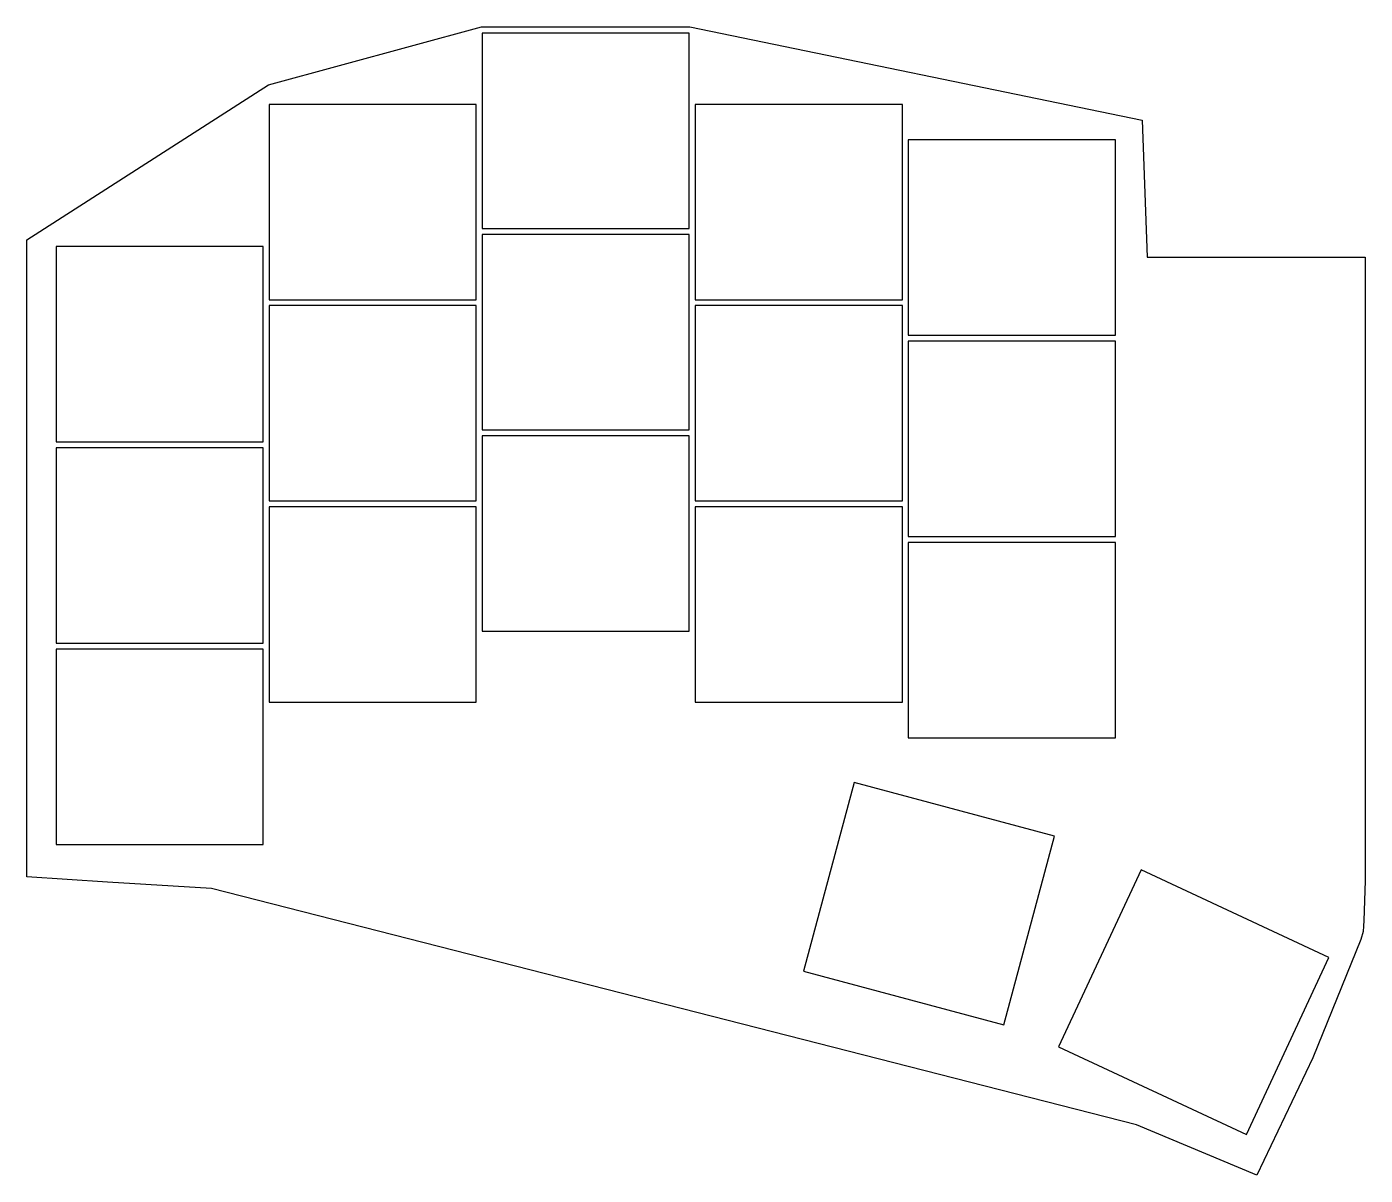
# Model space of a CAD drawing. Header units: millimetres. Extents: x 89 to 202, y -136 to -39.
import ezdxf

# ---------------------------------------------------------------- set-up
doc = ezdxf.new("R2010")
doc.units = ezdxf.units.MM

msp = doc.modelspace()

# ---------------------------------------------------------------- linework, layer by layer
for p, q in [((109.2, -44.1), (127.2, -39.2)), ((127.2, -39.2), (144.8, -39.2)), ((144.8, -39.2), (183, -47.1)), ((144.75, -39.75), (127.25, -39.75)), ((127.25, -39.75), (127.25, -56.25)), ((144.75, -56.25), (144.75, -39.75)), ((88.78, -57.2), (109.2, -44.1)), ((126.75, -45.75), (109.25, -45.75)), ((109.25, -45.75), (109.25, -62.25)), ((126.75, -62.25), (126.75, -45.75)), ((162.75, -45.75), (145.25, -45.75)), ((145.25, -45.75), (145.25, -62.25)), ((162.75, -62.25), (162.75, -45.75)), ((183, -47.1), (183.44, -58.65)), ((180.75, -48.75), (163.25, -48.75)), ((163.25, -48.75), (163.25, -65.25)), ((180.75, -65.25), (180.75, -48.75)), ((127.25, -56.25), (144.75, -56.25)), ((88.78, -111), (88.78, -57.2)), ((144.75, -56.75), (127.25, -56.75)), ((127.25, -56.75), (127.25, -73.25)), ((144.75, -73.25), (144.75, -56.75)), ((108.75, -57.75), (91.25, -57.75)), ((91.25, -57.75), (91.25, -74.25)), ((108.75, -74.25), (108.75, -57.75)), ((183.44, -58.65), (201.85, -58.65)), ((201.85, -58.65), (201.85, -110.8)), ((109.25, -62.25), (126.75, -62.25)), ((126.75, -62.75), (109.25, -62.75)), ((109.25, -62.75), (109.25, -79.25)), ((126.75, -79.25), (126.75, -62.75)), ((145.25, -62.25), (162.75, -62.25)), ((162.75, -62.75), (145.25, -62.75)), ((145.25, -62.75), (145.25, -79.25)), ((162.75, -79.25), (162.75, -62.75)), ((163.25, -65.25), (180.75, -65.25)), ((180.75, -65.75), (163.25, -65.75)), ((163.25, -65.75), (163.25, -82.25)), ((180.75, -82.25), (180.75, -65.75)), ((127.25, -73.25), (144.75, -73.25)), ((91.25, -74.25), (108.75, -74.25)), ((144.75, -73.75), (127.25, -73.75)), ((127.25, -73.75), (127.25, -90.25)), ((144.75, -90.25), (144.75, -73.75)), ((108.75, -74.75), (91.25, -74.75)), ((91.25, -74.75), (91.25, -91.25)), ((108.75, -91.25), (108.75, -74.75)), ((109.25, -79.25), (126.75, -79.25)), ((126.75, -79.75), (109.25, -79.75)), ((109.25, -79.75), (109.25, -96.25)), ((126.75, -96.25), (126.75, -79.75)), ((145.25, -79.25), (162.75, -79.25)), ((162.75, -79.75), (145.25, -79.75)), ((145.25, -79.75), (145.25, -96.25)), ((162.75, -96.25), (162.75, -79.75)), ((163.25, -82.25), (180.75, -82.25)), ((180.75, -82.75), (163.25, -82.75)), ((163.25, -82.75), (163.25, -99.25)), ((180.75, -99.25), (180.75, -82.75)), ((127.25, -90.25), (144.75, -90.25)), ((91.25, -91.25), (108.75, -91.25)), ((108.75, -91.75), (91.25, -91.75)), ((91.25, -91.75), (91.25, -108.25)), ((108.75, -108.25), (108.75, -91.75)), ((109.25, -96.25), (126.75, -96.25)), ((145.25, -96.25), (162.75, -96.25)), ((163.25, -99.25), (180.75, -99.25)), ((158.68, -103.02), (154.41, -118.95)), ((175.59, -107.55), (158.68, -103.02)), ((91.25, -108.25), (108.75, -108.25)), ((171.32, -123.48), (175.59, -107.55)), ((182.92, -110.4), (175.95, -125.35)), ((198.78, -117.79), (182.92, -110.4)), ((201.85, -110.8), (201.85, -111.33)), ((95.6, -111.44), (88.78, -111)), ((104.4, -111.99), (95.6, -111.44)), ((201.85, -111.33), (201.75, -114.68)), ((182.53, -131.94), (104.4, -111.99)), ((201.7, -115.15), (201.67, -115.62)), ((201.75, -114.68), (201.7, -115.15)), ((201.49, -116.27), (197.44, -126.27)), ((201.67, -115.62), (201.49, -116.27)), ((191.81, -132.75), (198.78, -117.79)), ((154.41, -118.95), (171.32, -123.48)), ((175.95, -125.35), (191.81, -132.75)), ((197.44, -126.27), (192.69, -136.19)), ((192.69, -136.19), (182.53, -131.94))]:
    msp.add_line(p, q)

doc.saveas('drawing.dxf')
